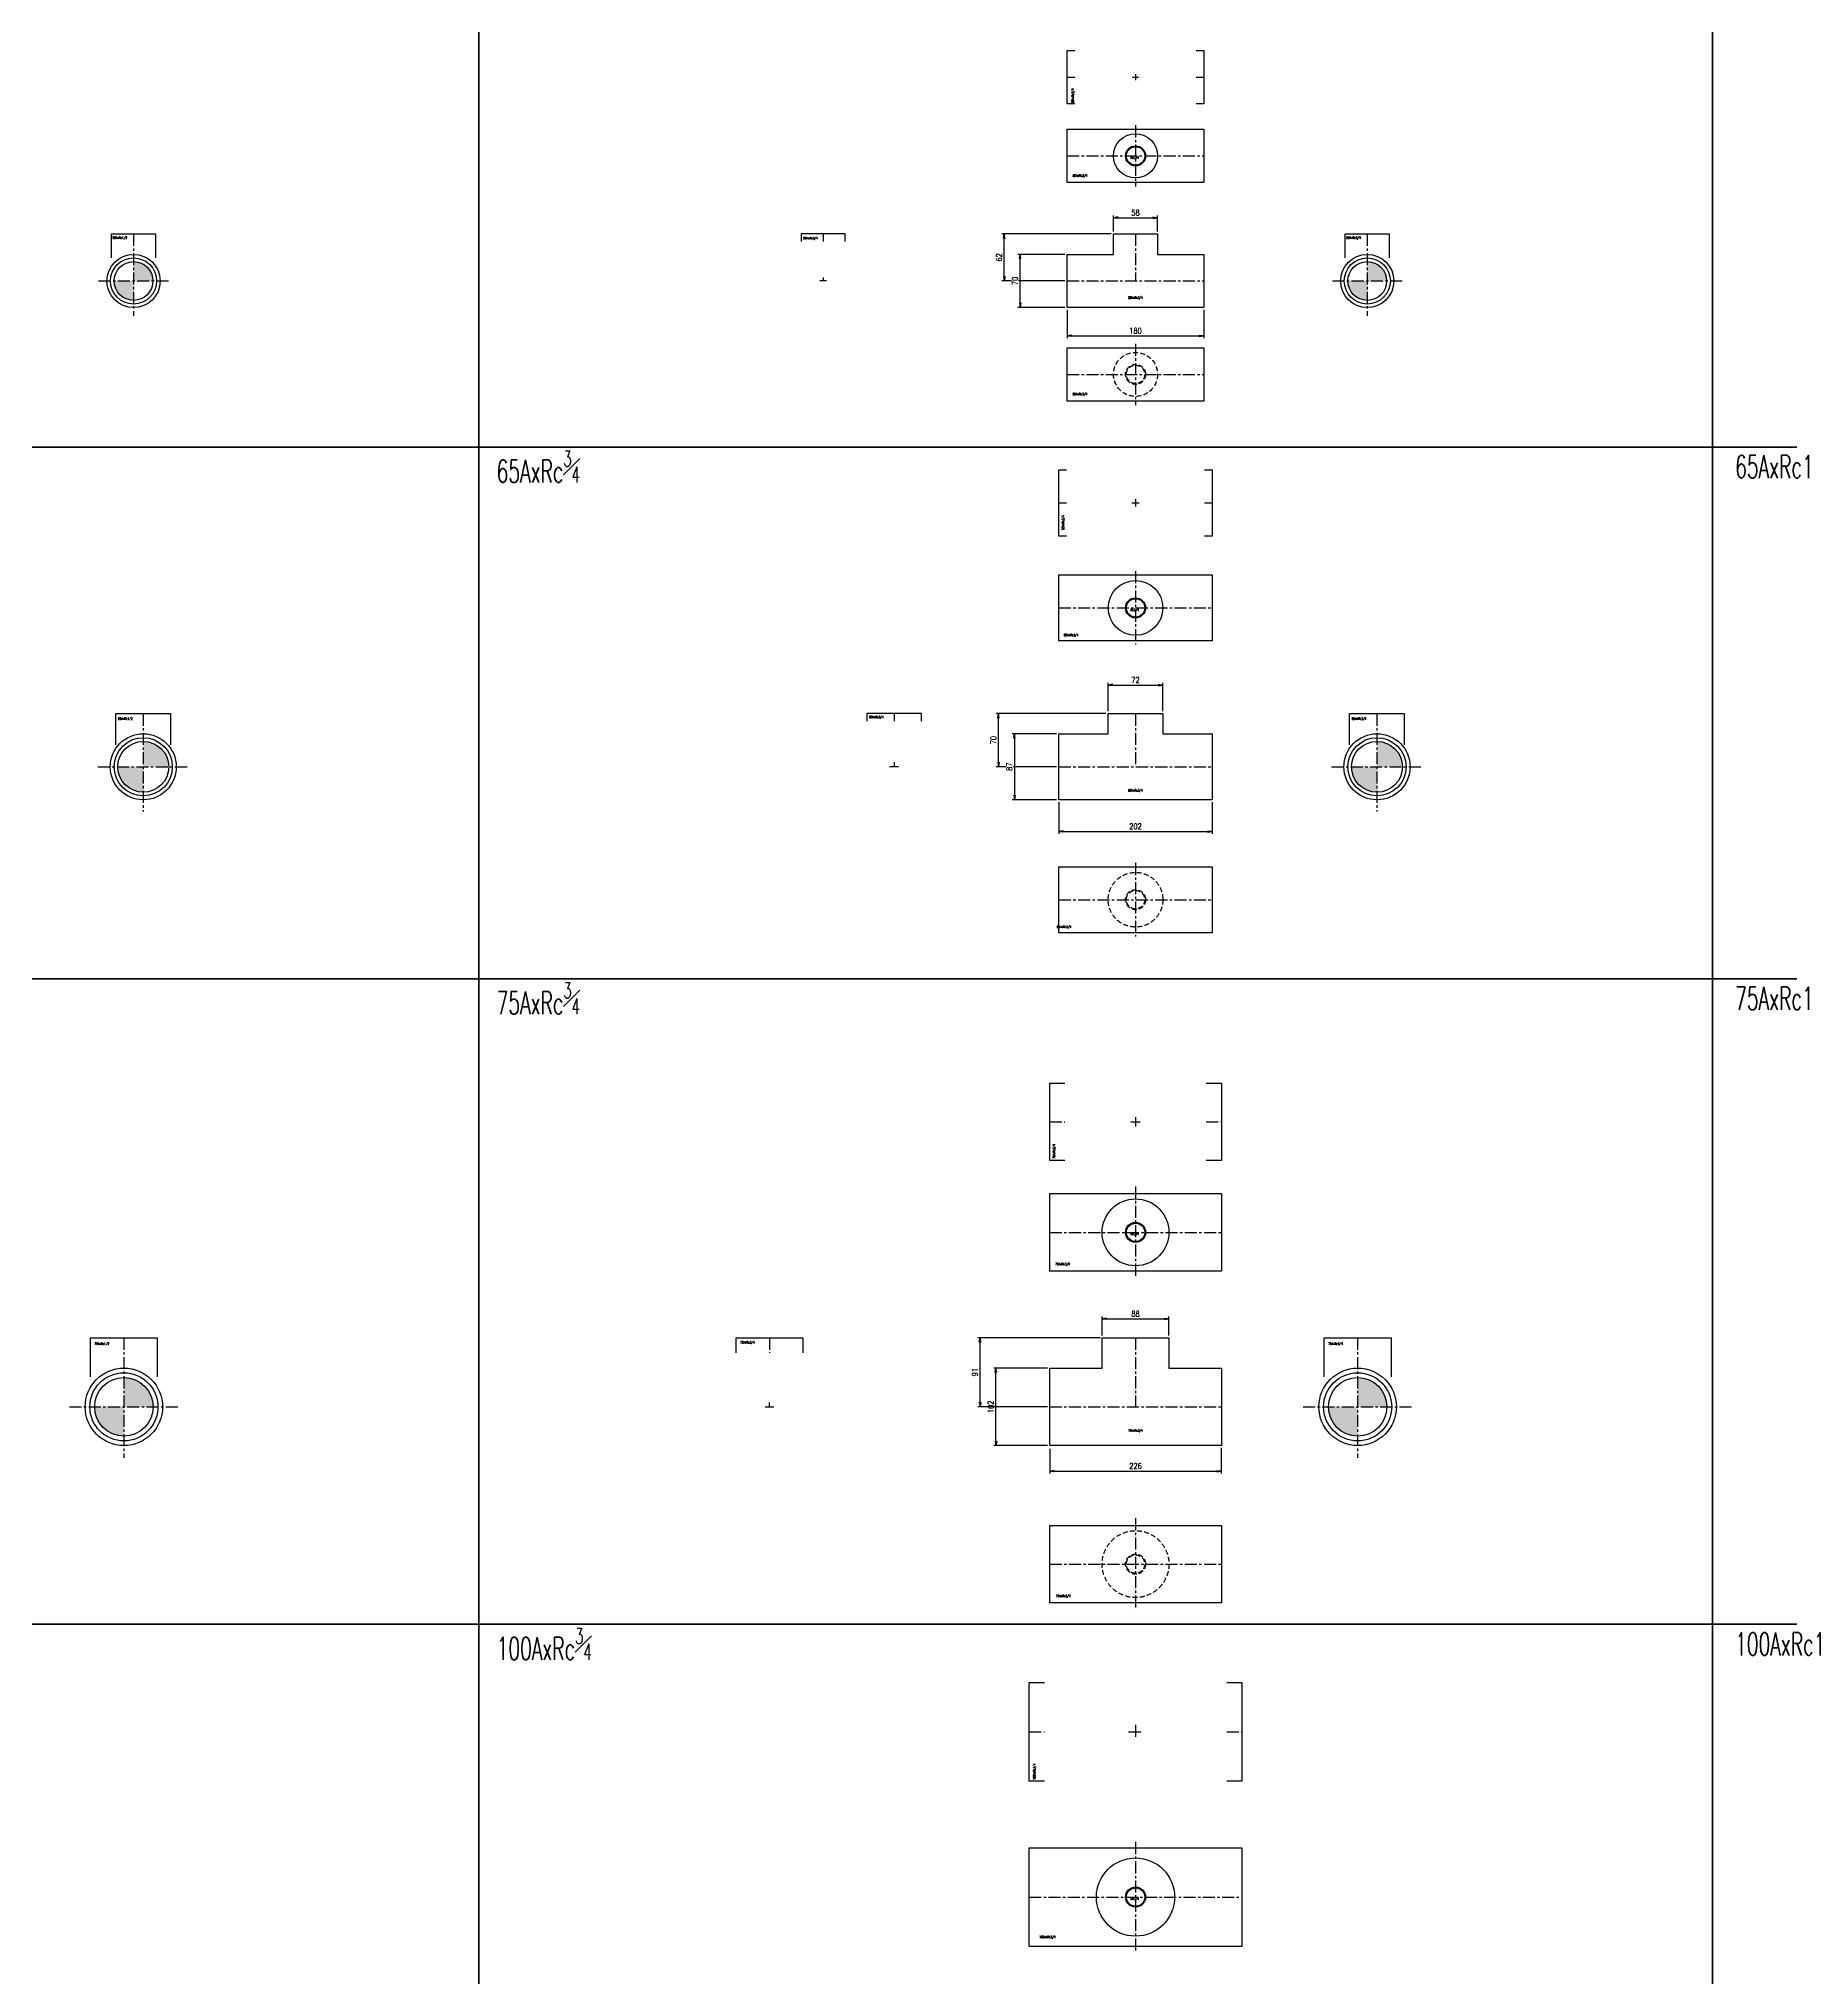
# Model space of a CAD drawing. Header units: millimetres. Extents: x 1711 to 90196, y -23291 to 8516.
# Drawn here: x 57777 to 60083, y -3067 to -515 of the extents above; entities that cross this region are included whole.
import ezdxf
from ezdxf.enums import TextEntityAlignment as Align

# ---------------------------------------------------------------- set-up
doc = ezdxf.new("R2010")
doc.units = ezdxf.units.MM
doc.header["$PDMODE"] = 35
doc.linetypes.add('CENTER', pattern=[50.8, 31.75, -6.35, 6.35, -6.35])
doc.linetypes.add('HIDDEN', pattern=[9.525, 6.35, -3.175])
doc.layers.add('line', color=153, linetype='Continuous', lineweight=50)
for name, color, linetype in [('寸法', 2, 'Continuous'), ('配管-CVP', 4, 'Continuous'), ('＃配管（PVC)', 21, 'Continuous')]:
    doc.layers.add(name, color=color, linetype=linetype)
doc.styles.add('kpk', font='romans.shx', dxfattribs={"width": 0.7, "bigfont": 'extfont2.shx'})
doc.styles.get("Standard").update_dxf_attribs({"font": 'romans.shx', "bigfont": 'extfont.shx'})
doc.dimstyles.new('KPK-3', dxfattribs={"dimscale": 3, "dimtxt": 2.5, "dimasz": 2, "dimexe": 1, "dimexo": 1, "dimgap": 1, "dimtad": 3, "dimdec": 1, "dimdsep": 46, "dimtxsty": 'kpk', "dimblk": 'OPEN', "dimcen": 2.5, "dimclrd": 2, "dimclre": 2, "dimclrt": 4, "dimadec": 1, "dimazin": 2, "dimtfac": 1, "dimtdec": 1, "dimtmove": 0, "dimatfit": 2, "dimldrblk": 'OPEN', "dimfxl": 0, "dimlwd": -1, "dimlwe": -1, "dimarcsym": 0})

# ---------------------------------------------------------------- blocks, each defined once
blk = doc.blocks.new('A$Cb0ec0105')
at = {"layer": 'line'}
for p, q in [((4873.1, -9662.3), (4873.1, -100)), ((6497.5, -100), (6497.5, -9662.3))]:
    blk.add_line(p, q, dxfattribs=at)
for points in [[(0, -2660), (2414, -2660), (3514, -2660), (4614, -2660), (5714, -2660), (6814, -2660), (7914, -2660), (7974, -2660), (9074, -2660), (10174, -2660), (11274, -2660), (12374, -2660), (13681.8, -2660)], [(0, -3360), (2414, -3360), (3514, -3360), (4614, -3360), (5714, -3360), (6814, -3360), (7914, -3360), (7974, -3360), (9074, -3360), (10174, -3360), (11274, -3360), (12374, -3360), (13681.8, -3360)], [(0, -4210), (2414, -4210), (3514, -4210), (4614, -4210), (5714, -4210), (6814, -4210), (7914, -4210), (7974, -4210), (9074, -4210), (10174, -4210), (11274, -4210), (12374, -4210), (13681.8, -4210)]]:
    blk.add_lwpolyline(points, dxfattribs=at)
at = {"layer": 'line', "char_height": 30, "attachment_point": 4}
for s, insert in [('{\\W0.6;65AxRc\\H0.7x;\\S3#4;}', (4896.7, -2685.9)), ('{\\W0.6;65AxRc1}', (6527.4, -2685.9)), ('{\\W0.6;75AxRc\\H0.7x;\\S3#4;}', (4896.7, -3385.9)), ('{\\W0.6;75AxRc1}', (6527.4, -3385.9)), ('{\\W0.6;100AxRc\\H0.7x;\\S3#4;}', (4896.7, -4235.9)), ('{\\W0.6;100AxRc1}', (6527.4, -4235.9))]:
    blk.add_mtext(s, dxfattribs=dict(at, insert=insert))
blk = doc.blocks.new('50AxRc1／2-ねじ付BT『Ｔ型』-側面')
at = {"layer": '＃配管（PVC)'}
h = blk.add_hatch(color=252, dxfattribs=at)
h.dxf.hatch_style = 1
h.paths.add_polyline_path([(0, 0), (25.5, 0, 0.414214), (0, 25.5)])
h.paths.add_polyline_path([(-25.5, 0, 0.414214), (0, -25.5), (0, 0)])
at = {"layer": '＃配管（PVC)', "color": 2, "linetype": 'CENTER', "ltscale": 0.5}
for p, q in [((0, 62), (0, -45.9)), ((-46, 0), (46, 0))]:
    blk.add_line(p, q, dxfattribs=at)
at = {"layer": '＃配管（PVC)', "color": 0, "linetype": 'ByBlock'}
blk.add_lwpolyline([(-29, 30.3), (-29, 62), (29, 62), (29, 30.3)], dxfattribs=at)
for radius in [35, 30.4, 25.5]:
    blk.add_circle((0, 0), radius, dxfattribs=at)
at = {"layer": 'Defpoints', "color": 6, "style": 'kpk', "width": 0.7}
blk.add_text('50AxRc1/2', height=3, dxfattribs=at).set_placement((-18, 58.4), align=Align.TOP_CENTER)
blk = doc.blocks.new('65AxRc1／2-ねじ付BT『Ｔ型』-側面')
at = {"layer": '＃配管（PVC)'}
h = blk.add_hatch(color=252, dxfattribs=at)
h.dxf.hatch_style = 1
h.paths.add_polyline_path([(0, 33.5), (0, 0), (33.5, 0, 0.414214)])
h.paths.add_polyline_path([(0, -33.5), (0, 0), (-33.5, 0, 0.414214)])
at = {"layer": '＃配管（PVC)', "color": 2, "linetype": 'CENTER', "ltscale": 0.5}
for p, q in [((0, 70), (0, -58.9)), ((-59.8, 0), (59.8, 0))]:
    blk.add_line(p, q, dxfattribs=at)
at = {"layer": '＃配管（PVC)', "color": 0, "linetype": 'ByBlock'}
blk.add_lwpolyline([(-36, 29.1), (-36, 70), (36, 70), (36, 29.1)], dxfattribs=at)
for radius in [43.5, 38.3, 33.5]:
    blk.add_circle((0, 0), radius, dxfattribs=at)
at = {"layer": 'Defpoints', "color": 6, "style": 'kpk', "width": 0.7}
blk.add_text('65AxRc1/2', height=3, dxfattribs=at).set_placement((-23.6, 64.9), align=Align.TOP_CENTER)
blk = doc.blocks.new('75AxRc1／2-ねじ付BT『Ｔ型』-側面')
at = {"layer": '＃配管（PVC)'}
h = blk.add_hatch(color=252, dxfattribs=at)
h.dxf.hatch_style = 1
h.paths.add_polyline_path([(0, 0), (38.5, 0, 0.414214), (0, 38.5)])
h.paths.add_polyline_path([(-38.5, 0, 0.414214), (0, -38.5), (0, 0)])
at = {"layer": '＃配管（PVC)', "color": 2, "linetype": 'CENTER', "ltscale": 0.5}
for p, q in [((0, 91), (0, -67.3)), ((-71.8, 0), (71.8, 0))]:
    blk.add_line(p, q, dxfattribs=at)
at = {"layer": '＃配管（PVC)', "color": 0, "linetype": 'ByBlock'}
blk.add_lwpolyline([(-44, 39.4), (-44, 91), (44, 91), (44, 39.4)], dxfattribs=at)
for radius in [51, 44.8, 38.5]:
    blk.add_circle((0, 0), radius, dxfattribs=at)
at = {"layer": 'Defpoints', "color": 6, "style": 'kpk', "width": 0.7}
blk.add_text('75AxRc1/2', height=3, dxfattribs=at).set_placement((-29, 84.6), align=Align.TOP_CENTER)
blk = doc.blocks.new('50AxRc3／4-ねじ付BT『Ｔ型』-正面')
at = {"layer": '＃配管（PVC)', "color": 2, "linetype": 'CENTER', "ltscale": 0.5}
for p, q in [((0, 62), (0, 0)), ((-90, 0), (90, 0))]:
    blk.add_line(p, q, dxfattribs=at)
at = {"layer": '＃配管（PVC)', "color": 0, "linetype": 'ByBlock'}
blk.add_lwpolyline([(-29, 35), (-29, 62), (29, 62), (29, 35), (90, 35), (90, -35), (-90, -35), (-90, 35)], close=True, dxfattribs=at)
at = {"layer": 'Defpoints', "color": 6, "style": 'kpk', "width": 0.7}
blk.add_text('50AxRc3/4', height=3, dxfattribs=at).set_placement((0, -20.3), align=Align.TOP_CENTER)
blk = doc.blocks.new('50AxRc3／4-ねじ付BT『Ｔ型』-上面')
at = {"layer": '＃配管（PVC)', "color": 2, "linetype": 'CENTER', "ltscale": 0.5}
blk.add_line((0, 40.3), (0, -40.3), dxfattribs=at)
at = {"layer": '＃配管（PVC)', "color": 0, "linetype": 'ByBlock'}
blk.add_lwpolyline([(90, 35), (90, -35), (-90, -35), (-90, 35)], close=True, dxfattribs=at)
at = {"layer": '＃配管（PVC)', "color": 2, "linetype": 'CENTER', "ltscale": 0.5}
blk.add_lwpolyline([(-90, 0), (90, 0)], dxfattribs=at)
at = {"layer": '＃配管（PVC)', "color": 0, "linetype": 'ByBlock'}
for radius in [29, 12.1]:
    blk.add_circle((0, 0), radius, dxfattribs=at)
at = {"layer": '＃配管（PVC)', "color": 42, "linetype": 'ByBlock', "ltscale": 0.5}
blk.add_circle((0, 0), 13.2, dxfattribs=at)
at = {"layer": 'Defpoints', "color": 6, "style": 'kpk', "width": 0.7}
for s, p in [('50AxRc3/4', (-73.1, -24.4)), ('Rc3/4 ', (0, -0.9))]:
    blk.add_text(s, height=3, dxfattribs=at).set_placement(p, align=Align.TOP_CENTER)
blk = doc.blocks.new('50AxRc3／4-ねじ付BT『Ｔ型』-下面')
at = {"layer": '＃配管（PVC)', "color": 2, "linetype": 'CENTER', "ltscale": 0.5}
blk.add_line((0, 40.3), (0, -40.3), dxfattribs=at)
at = {"layer": '＃配管（PVC)', "color": 0, "linetype": 'ByBlock'}
blk.add_lwpolyline([(90, 35), (90, -35), (-90, -35), (-90, 35)], close=True, dxfattribs=at)
at = {"layer": '＃配管（PVC)', "color": 2, "linetype": 'CENTER', "ltscale": 0.5}
blk.add_lwpolyline([(-90, 0), (90, 0)], dxfattribs=at)
at = {"layer": '＃配管（PVC)', "color": 252, "linetype": 'HIDDEN'}
for radius in [29, 12.1]:
    blk.add_circle((0, 0), radius, dxfattribs=at)
at = {"layer": '＃配管（PVC)', "color": 42, "linetype": 'HIDDEN'}
blk.add_circle((0, 0), 13.2, dxfattribs=at)
at = {"layer": 'Defpoints', "color": 6, "style": 'kpk', "width": 0.7}
blk.add_text('50AxRc3/4', height=3, dxfattribs=at).set_placement((-73.1, -24.4), align=Align.TOP_CENTER)
blk = doc.blocks.new('50AxRc3／4-ねじ付BT『Ｔ型』-側面')
at = {"layer": '＃配管（PVC)'}
h = blk.add_hatch(color=252, dxfattribs=at)
h.dxf.hatch_style = 1
h.paths.add_polyline_path([(0, 0), (25.5, 0, 0.414214), (0, 25.5)])
h.paths.add_polyline_path([(-25.5, 0, 0.414214), (0, -25.5), (0, 0)])
at = {"layer": '＃配管（PVC)', "color": 2, "linetype": 'CENTER', "ltscale": 0.5}
for p, q in [((0, 62), (0, -45.9)), ((-46, 0), (46, 0))]:
    blk.add_line(p, q, dxfattribs=at)
at = {"layer": '＃配管（PVC)', "color": 0, "linetype": 'ByBlock'}
blk.add_lwpolyline([(-29, 30.3), (-29, 62), (29, 62), (29, 30.3)], dxfattribs=at)
for radius in [35, 30.4, 25.5]:
    blk.add_circle((0, 0), radius, dxfattribs=at)
at = {"layer": 'Defpoints', "color": 6, "style": 'kpk', "width": 0.7}
blk.add_text('50AxRc3/4', height=3, dxfattribs=at).set_placement((-18, 58.4), align=Align.TOP_CENTER)
blk = doc.blocks.new('50AxRc3／4-ねじ付BT『Ｔ型』-半(上下)')
at = {"layer": '＃配管（PVC)', "color": 2, "linetype": 'CENTER', "ltscale": 0.5}
for p, q in [((-4, 0), (4, 0)), ((0, 4), (0, -4))]:
    blk.add_line(p, q, dxfattribs=at)
at = {"layer": '＃配管（PVC)', "color": 0, "linetype": 'ByBlock'}
for points in [[(-80, -35), (-90, -35), (-90, 35), (-80, 35)], [(80, 35), (90, 35), (90, -35), (80, -35)]]:
    blk.add_lwpolyline(points, dxfattribs=at)
at = {"layer": '＃配管（PVC)', "color": 2, "linetype": 'CENTER', "ltscale": 0.5}
for points in [[(80, 0), (90, 0)], [(-90, 0), (-80, 0)]]:
    blk.add_lwpolyline(points, dxfattribs=at)
at = {"layer": 'Defpoints', "color": 6, "style": 'kpk', "width": 0.7}
blk.add_text('50AxRc3/4', height=3, rotation=90, dxfattribs=at).set_placement((-84.1, -24.4), align=Align.TOP_CENTER)
blk = doc.blocks.new('50AxRc3／4-ねじ付BT『Ｔ型』-半(側面)')
at = {"layer": '＃配管（PVC)', "color": 2, "linetype": 'CENTER', "ltscale": 0.5}
for p, q in [((0, 62), (0, 52)), ((4.6, 0), (-4.6, 0)), ((0, 4.6), (0, 0))]:
    blk.add_line(p, q, dxfattribs=at)
at = {"layer": '＃配管（PVC)', "color": 0, "linetype": 'ByBlock'}
blk.add_lwpolyline([(29, 52), (29, 62), (-29, 62), (-29, 52)], dxfattribs=at)
at = {"layer": 'Defpoints', "color": 6, "style": 'kpk', "width": 0.7}
blk.add_text('50AxRc3/4', height=3, dxfattribs=at).set_placement((-16.6, 57.9), align=Align.TOP_CENTER)
blk = doc.blocks.new('65AxRc3／4-ねじ付BT『Ｔ型』-正面')
at = {"layer": '＃配管（PVC)', "color": 2, "linetype": 'CENTER', "ltscale": 0.5}
for p, q in [((0, 70), (0, 0)), ((-101, 0), (101, 0))]:
    blk.add_line(p, q, dxfattribs=at)
at = {"layer": '＃配管（PVC)', "color": 0, "linetype": 'ByBlock'}
blk.add_lwpolyline([(-101, 43.5), (-36, 43.5), (-36, 70), (36, 70), (36, 43.5), (101, 43.5), (101, -43.5), (-101, -43.5)], close=True, dxfattribs=at)
at = {"layer": 'Defpoints', "color": 6, "style": 'kpk', "width": 0.7}
blk.add_text('65AxRc3/4', height=3, dxfattribs=at).set_placement((0, -29.6), align=Align.TOP_CENTER)
blk = doc.blocks.new('65AxRc3／4-ねじ付BT『Ｔ型』-下面')
at = {"layer": '＃配管（PVC)', "color": 2, "linetype": 'CENTER', "ltscale": 0.5}
blk.add_line((0, 48.4), (0, -48.4), dxfattribs=at)
at = {"layer": '＃配管（PVC)', "color": 0, "linetype": 'ByBlock'}
blk.add_lwpolyline([(101, 43.5), (101, -43.5), (-101, -43.5), (-101, 43.5)], close=True, dxfattribs=at)
at = {"layer": '＃配管（PVC)', "color": 2, "linetype": 'CENTER', "ltscale": 0.5}
blk.add_lwpolyline([(-101, 0), (101, 0)], dxfattribs=at)
at = {"layer": '＃配管（PVC)', "color": 252, "linetype": 'HIDDEN'}
for radius in [36, 12.1]:
    blk.add_circle((0, 0), radius, dxfattribs=at)
at = {"layer": '＃配管（PVC)', "color": 42, "linetype": 'HIDDEN'}
blk.add_circle((0, 0), 13.2, dxfattribs=at)
at = {"layer": 'Defpoints', "color": 6, "style": 'kpk', "width": 0.7}
blk.add_text('65AxRc3/4', height=3, dxfattribs=at).set_placement((-94.1, -34.2), align=Align.TOP_CENTER)
blk = doc.blocks.new('65AxRc3／4-ねじ付BT『Ｔ型』-上面')
at = {"layer": '＃配管（PVC)', "color": 2, "linetype": 'CENTER', "ltscale": 0.5}
blk.add_line((0, 48.4), (0, -48.4), dxfattribs=at)
at = {"layer": '＃配管（PVC)', "color": 0, "linetype": 'ByBlock'}
blk.add_lwpolyline([(101, 43.5), (101, -43.5), (-101, -43.5), (-101, 43.5)], close=True, dxfattribs=at)
at = {"layer": '＃配管（PVC)', "color": 2, "linetype": 'CENTER', "ltscale": 0.5}
blk.add_lwpolyline([(-101, 0), (101, 0)], dxfattribs=at)
at = {"layer": '＃配管（PVC)', "color": 0, "linetype": 'ByBlock'}
for radius in [36, 12.1]:
    blk.add_circle((0, 0), radius, dxfattribs=at)
at = {"layer": '＃配管（PVC)', "color": 42, "linetype": 'ByBlock', "ltscale": 0.5}
blk.add_circle((0, 0), 13.2, dxfattribs=at)
at = {"layer": 'Defpoints', "color": 6, "style": 'kpk', "width": 0.7}
for s, p in [('Rc3/4 ', (0, -1.2)), ('65AxRc3/4', (-84.8, -34.2))]:
    blk.add_text(s, height=3, dxfattribs=at).set_placement(p, align=Align.TOP_CENTER)
blk = doc.blocks.new('65AxRc3／4-ねじ付BT『Ｔ型』-側面')
at = {"layer": '＃配管（PVC)'}
h = blk.add_hatch(color=252, dxfattribs=at)
h.dxf.hatch_style = 1
h.paths.add_polyline_path([(0, 33.5), (0, 0), (33.5, 0, 0.414214)])
h.paths.add_polyline_path([(0, -33.5), (0, 0), (-33.5, 0, 0.414214)])
at = {"layer": '＃配管（PVC)', "color": 2, "linetype": 'CENTER', "ltscale": 0.5}
for p, q in [((0, 70), (0, -58.9)), ((-59.8, 0), (59.8, 0))]:
    blk.add_line(p, q, dxfattribs=at)
at = {"layer": '＃配管（PVC)', "color": 0, "linetype": 'ByBlock'}
blk.add_lwpolyline([(-36, 29.1), (-36, 70), (36, 70), (36, 29.1)], dxfattribs=at)
for radius in [43.5, 38.3, 33.5]:
    blk.add_circle((0, 0), radius, dxfattribs=at)
at = {"layer": 'Defpoints', "color": 6, "style": 'kpk', "width": 0.7}
blk.add_text('65AxRc3/4', height=3, dxfattribs=at).set_placement((-23.6, 64.9), align=Align.TOP_CENTER)
blk = doc.blocks.new('65AxRc3／4-ねじ付BT『Ｔ型』-半(側面)')
at = {"layer": '＃配管（PVC)', "color": 2, "linetype": 'CENTER', "ltscale": 0.5}
for p, q in [((0, 70), (0, 60)), ((6, 0), (-6, 0)), ((0, 6), (0, 0))]:
    blk.add_line(p, q, dxfattribs=at)
at = {"layer": '＃配管（PVC)', "color": 0, "linetype": 'ByBlock'}
blk.add_lwpolyline([(36, 60), (36, 70), (-36, 70), (-36, 60)], dxfattribs=at)
at = {"layer": 'Defpoints', "color": 6, "style": 'kpk', "width": 0.7}
blk.add_text('65AxRc3/4', height=3, dxfattribs=at).set_placement((-23.2, 67), align=Align.TOP_CENTER)
blk = doc.blocks.new('65AxRc3／4-ねじ付BT『Ｔ型』-半(上下)')
at = {"layer": '＃配管（PVC)', "color": 2, "linetype": 'CENTER', "ltscale": 0.5}
for p, q in [((-4.8, 0), (4.8, 0)), ((0, 4.8), (0, -4.8))]:
    blk.add_line(p, q, dxfattribs=at)
at = {"layer": '＃配管（PVC)', "color": 0, "linetype": 'ByBlock'}
for points in [[(-91, -43.5), (-101, -43.5), (-101, 43.5), (-91, 43.5)], [(91, 43.5), (101, 43.5), (101, -43.5), (91, -43.5)]]:
    blk.add_lwpolyline(points, dxfattribs=at)
at = {"layer": '＃配管（PVC)', "color": 2, "linetype": 'CENTER', "ltscale": 0.5}
for points in [[(91, 0), (101, 0)], [(-101, 0), (-91, 0)]]:
    blk.add_lwpolyline(points, dxfattribs=at)
at = {"layer": 'Defpoints', "color": 6, "style": 'kpk', "width": 0.7}
blk.add_text('65AxRc3/4', height=3, rotation=90, dxfattribs=at).set_placement((-97, -25.7), align=Align.TOP_CENTER)
blk = doc.blocks.new('75AxRc3／4-ねじ付BT『Ｔ型』-下面')
at = {"layer": '＃配管（PVC)', "color": 2, "linetype": 'CENTER', "ltscale": 0.5}
blk.add_line((0, 60.4), (0, -60.4), dxfattribs=at)
at = {"layer": '＃配管（PVC)', "color": 0, "linetype": 'ByBlock'}
blk.add_lwpolyline([(113, 51), (113, -51), (-113, -51), (-113, 51)], close=True, dxfattribs=at)
at = {"layer": '＃配管（PVC)', "color": 2, "linetype": 'CENTER', "ltscale": 0.5}
blk.add_lwpolyline([(-113, 0), (113, 0)], dxfattribs=at)
at = {"layer": '＃配管（PVC)', "color": 252, "linetype": 'HIDDEN'}
for radius in [44, 12.1]:
    blk.add_circle((0, 0), radius, dxfattribs=at)
at = {"layer": '＃配管（PVC)', "color": 42, "linetype": 'HIDDEN'}
blk.add_circle((0, 0), 13.2, dxfattribs=at)
at = {"layer": 'Defpoints', "color": 6, "style": 'kpk', "width": 0.7}
blk.add_text('75AxRc3/4', height=3, dxfattribs=at).set_placement((-95, -40.3), align=Align.TOP_CENTER)
blk = doc.blocks.new('75AxRc3／4-ねじ付BT『Ｔ型』-上面')
at = {"layer": '＃配管（PVC)', "color": 2, "linetype": 'CENTER', "ltscale": 0.5}
blk.add_line((0, 60.4), (0, -60.4), dxfattribs=at)
at = {"layer": '＃配管（PVC)', "color": 0, "linetype": 'ByBlock'}
blk.add_lwpolyline([(113, 51), (113, -51), (-113, -51), (-113, 51)], close=True, dxfattribs=at)
at = {"layer": '＃配管（PVC)', "color": 2, "linetype": 'CENTER', "ltscale": 0.5}
blk.add_lwpolyline([(-113, 0), (113, 0)], dxfattribs=at)
at = {"layer": '＃配管（PVC)', "color": 0, "linetype": 'ByBlock'}
for radius in [44, 12.1]:
    blk.add_circle((0, 0), radius, dxfattribs=at)
at = {"layer": '＃配管（PVC)', "color": 42, "linetype": 'ByBlock', "ltscale": 0.5}
blk.add_circle((0, 0), 13.2, dxfattribs=at)
at = {"layer": 'Defpoints', "color": 6, "style": 'kpk', "width": 0.7}
for s, p in [('Rc3/4 ', (0, -0.6)), ('75AxRc3/4', (-95.9, -40.3))]:
    blk.add_text(s, height=3, dxfattribs=at).set_placement(p, align=Align.TOP_CENTER)
blk = doc.blocks.new('75AxRc3／4-ねじ付BT『Ｔ型』-正面')
at = {"layer": '＃配管（PVC)', "color": 2, "linetype": 'CENTER', "ltscale": 0.5}
for p, q in [((0, 91), (0, 0)), ((-113, 0), (113, 0))]:
    blk.add_line(p, q, dxfattribs=at)
at = {"layer": '＃配管（PVC)', "color": 0, "linetype": 'ByBlock'}
blk.add_lwpolyline([(-113, 51), (-44, 51), (-44, 91), (44, 91), (44, 51), (113, 51), (113, -51), (-113, -51)], close=True, dxfattribs=at)
at = {"layer": 'Defpoints', "color": 6, "style": 'kpk', "width": 0.7}
blk.add_text('75AxRc3/4', height=3, dxfattribs=at).set_placement((0, -29.6), align=Align.TOP_CENTER)
blk = doc.blocks.new('75AxRc3／4-ねじ付BT『Ｔ型』-側面')
at = {"layer": '＃配管（PVC)'}
h = blk.add_hatch(color=252, dxfattribs=at)
h.dxf.hatch_style = 1
h.paths.add_polyline_path([(0, 0), (38.5, 0, 0.414214), (0, 38.5)])
h.paths.add_polyline_path([(-38.5, 0, 0.414214), (0, -38.5), (0, 0)])
at = {"layer": '＃配管（PVC)', "color": 2, "linetype": 'CENTER', "ltscale": 0.5}
for p, q in [((0, 91), (0, -67.3)), ((-71.8, 0), (71.8, 0))]:
    blk.add_line(p, q, dxfattribs=at)
at = {"layer": '＃配管（PVC)', "color": 0, "linetype": 'ByBlock'}
blk.add_lwpolyline([(-44, 39.4), (-44, 91), (44, 91), (44, 39.4)], dxfattribs=at)
for radius in [51, 44.8, 38.5]:
    blk.add_circle((0, 0), radius, dxfattribs=at)
at = {"layer": 'Defpoints', "color": 6, "style": 'kpk', "width": 0.7}
blk.add_text('75AxRc3/4', height=3, dxfattribs=at).set_placement((-29, 84.6), align=Align.TOP_CENTER)
blk = doc.blocks.new('75AxRc3／4-ねじ付BT『Ｔ型』-半(側面)')
at = {"layer": '＃配管（PVC)', "color": 2, "linetype": 'CENTER', "ltscale": 0.5}
for p, q in [((0, 91), (0, 71)), ((-5.6, 0), (5.7, 0)), ((0, 0), (0, 5.7))]:
    blk.add_line(p, q, dxfattribs=at)
at = {"layer": '＃配管（PVC)', "color": 0, "linetype": 'ByBlock'}
blk.add_lwpolyline([(-44, 71), (-44, 91), (44, 91), (44, 71)], dxfattribs=at)
at = {"layer": 'Defpoints', "color": 6, "style": 'kpk', "width": 0.7}
blk.add_text('75AxRc3/4', height=3, dxfattribs=at).set_placement((-29, 86.4), align=Align.TOP_CENTER)
blk = doc.blocks.new('75AxRc3／4-ねじ付BT『Ｔ型』-半(上下)')
at = {"layer": '＃配管（PVC)', "color": 2, "linetype": 'CENTER', "ltscale": 0.5}
for p, q in [((-6, 0), (6, 0)), ((0, 6), (0, -6))]:
    blk.add_line(p, q, dxfattribs=at)
at = {"layer": '＃配管（PVC)', "color": 0, "linetype": 'ByBlock'}
for points in [[(-93, -51), (-113, -51), (-113, 51), (-93, 51)], [(93, 51), (113, 51), (113, -51), (93, -51)]]:
    blk.add_lwpolyline(points, dxfattribs=at)
at = {"layer": '＃配管（PVC)', "color": 2, "linetype": 'CENTER', "ltscale": 0.5}
for points in [[(93, 0), (113, 0)], [(-113, 0), (-93, 0)]]:
    blk.add_lwpolyline(points, dxfattribs=at)
at = {"layer": 'Defpoints', "color": 6, "style": 'kpk', "width": 0.7}
blk.add_text('75AxRc3/4', height=3, rotation=90, dxfattribs=at).set_placement((-108.9, -38.9), align=Align.TOP_CENTER)
blk = doc.blocks.new('100AxRc3／4-ねじ付BT『Ｔ型-上面')
at = {"layer": '＃配管（PVC)', "color": 2, "linetype": 'CENTER', "ltscale": 0.5}
blk.add_line((0, 72.5), (0, -72.5), dxfattribs=at)
at = {"layer": '＃配管（PVC)', "color": 0, "linetype": 'ByBlock'}
blk.add_lwpolyline([(140, 65), (140, -65), (-140, -65), (-140, 65)], close=True, dxfattribs=at)
at = {"layer": '＃配管（PVC)', "color": 2, "linetype": 'CENTER', "ltscale": 0.5}
blk.add_lwpolyline([(-140, 0), (140, 0)], dxfattribs=at)
at = {"layer": '＃配管（PVC)', "color": 0, "linetype": 'ByBlock'}
for radius in [51.5, 12.1]:
    blk.add_circle((0, 0), radius, dxfattribs=at)
at = {"layer": '＃配管（PVC)', "color": 42, "linetype": 'ByBlock', "ltscale": 0.5}
blk.add_circle((0, 0), 13.2, dxfattribs=at)
at = {"layer": 'Defpoints', "color": 6, "style": 'kpk', "width": 0.7}
for s, p in [('Rc3/4 ', (0, -0.7)), ('100AxRc3/4', (-115.9, -51))]:
    blk.add_text(s, height=3, dxfattribs=at).set_placement(p, align=Align.TOP_CENTER)
blk = doc.blocks.new('100AxRc3／4-ねじ付BT『Ｔ型-半(上下)')
at = {"layer": '＃配管（PVC)', "color": 2, "linetype": 'CENTER', "ltscale": 0.5}
for p, q in [((-9.1, 0), (9.1, 0)), ((0, 9.1), (0, -9.1))]:
    blk.add_line(p, q, dxfattribs=at)
at = {"layer": '＃配管（PVC)', "color": 0, "linetype": 'ByBlock'}
for points in [[(-120, -65), (-140, -65), (-140, 65), (-120, 65)], [(120, 65), (140, 65), (140, -65), (120, -65)]]:
    blk.add_lwpolyline(points, dxfattribs=at)
at = {"layer": '＃配管（PVC)', "color": 2, "linetype": 'CENTER', "ltscale": 0.5}
for points in [[(120, 0), (140, 0)], [(-140, 0), (-120, 0)]]:
    blk.add_lwpolyline(points, dxfattribs=at)
at = {"layer": 'Defpoints', "color": 6, "style": 'kpk', "width": 0.7}
blk.add_text('100AxRc3/4', height=3, rotation=90, dxfattribs=at).set_placement((-134.7, -52.6), align=Align.TOP_CENTER)
blk = doc.blocks.new('_Open')
at = {"color": 0, "linetype": 'ByBlock', "lineweight": -2}
for p, q in [((-1, 0.17), (0, 0)), ((-1, -0.17), (0, 0)), ((0, 0), (-1, 0))]:
    blk.add_line(p, q, dxfattribs=at)
blk = doc.blocks.new('*D2382')
at = {"layer": 'Defpoints', "color": 0, "transparency": 16777216}
for p in [(59048, -771.8), (59191.8, -771.8), (59130.8, -833.8)]:
    blk.add_point(p, dxfattribs=at)
at = {"layer": '寸法', "color": 2, "transparency": 16777216}
for p, q in [((59188.8, -771.8), (59045, -771.8)), ((59048, -827.8), (59048, -777.8)), ((59127.8, -833.8), (59045, -833.8))]:
    blk.add_line(p, q, dxfattribs=at)
at = {"layer": '寸法', "color": 2, "transparency": 16777216, "xscale": 6, "yscale": 6, "zscale": 6}
for p, rotation in [((59048, -771.8), 90), ((59048, -833.8), 270)]:
    blk.add_blockref('_Open', p, dxfattribs=dict(at, rotation=rotation))
at = {"layer": '寸法', "color": 4, "transparency": 16777216, "insert": (59041.2, -802.8), "char_height": 7.5, "attachment_point": 5, "rotation": 90, "style": 'kpk', "bg_fill": 3, "box_fill_scale": 1.1, "bg_fill_color": 256, "bg_fill_true_color": 13158600, "bg_fill_transparency": 0}
blk.add_mtext('62', dxfattribs=at)
blk = doc.blocks.new('*D2383')
at = {"layer": 'Defpoints', "color": 0, "transparency": 16777216}
for p in [(59130.8, -868.8), (59310.8, -868.8), (59310.8, -906.1)]:
    blk.add_point(p, dxfattribs=at)
at = {"layer": '寸法', "color": 2, "transparency": 16777216}
for p, q in [((59130.8, -871.8), (59130.8, -909.1)), ((59310.8, -871.8), (59310.8, -909.1)), ((59136.8, -906.1), (59304.8, -906.1))]:
    blk.add_line(p, q, dxfattribs=at)
at = {"layer": '寸法', "color": 2, "transparency": 16777216, "xscale": 6, "yscale": 6, "zscale": 6, "rotation": 180}
blk.add_blockref('_Open', (59130.8, -906.1), dxfattribs=at)
at = {"layer": '寸法', "color": 2, "transparency": 16777216, "xscale": 6, "yscale": 6, "zscale": 6}
blk.add_blockref('_Open', (59310.8, -906.1), dxfattribs=at)
at = {"layer": '寸法', "color": 4, "transparency": 16777216, "insert": (59220.8, -899.4), "char_height": 7.5, "attachment_point": 5, "style": 'kpk', "bg_fill": 3, "box_fill_scale": 1.1, "bg_fill_color": 256, "bg_fill_true_color": 13158600, "bg_fill_transparency": 0}
blk.add_mtext('180', dxfattribs=at)
blk = doc.blocks.new('*D2384')
at = {"layer": 'Defpoints', "color": 0, "transparency": 16777216}
for p in [(59040.5, -1403.4), (59184.8, -1403.4), (59119.8, -1473.4)]:
    blk.add_point(p, dxfattribs=at)
at = {"layer": '寸法', "color": 2, "transparency": 16777216}
for p, q in [((59181.8, -1403.4), (59037.5, -1403.4)), ((59040.5, -1467.4), (59040.5, -1409.4)), ((59116.8, -1473.4), (59037.5, -1473.4))]:
    blk.add_line(p, q, dxfattribs=at)
at = {"layer": '寸法', "color": 2, "transparency": 16777216, "xscale": 6, "yscale": 6, "zscale": 6}
for p, rotation in [((59040.5, -1403.4), 90), ((59040.5, -1473.4), 270)]:
    blk.add_blockref('_Open', p, dxfattribs=dict(at, rotation=rotation))
at = {"layer": '寸法', "color": 4, "transparency": 16777216, "insert": (59033.8, -1438.4), "char_height": 7.5, "attachment_point": 5, "rotation": 90, "style": 'kpk', "bg_fill": 3, "box_fill_scale": 1.1, "bg_fill_color": 256, "bg_fill_true_color": 13158600, "bg_fill_transparency": 0}
blk.add_mtext('70', dxfattribs=at)
blk = doc.blocks.new('*D2385')
at = {"layer": 'Defpoints', "color": 0, "transparency": 16777216}
for p in [(59119.8, -1516.9), (59321.8, -1516.9), (59321.8, -1558.6)]:
    blk.add_point(p, dxfattribs=at)
at = {"layer": '寸法', "color": 2, "transparency": 16777216}
for p, q in [((59119.8, -1519.9), (59119.8, -1561.6)), ((59321.8, -1519.9), (59321.8, -1561.6)), ((59125.8, -1558.6), (59315.8, -1558.6))]:
    blk.add_line(p, q, dxfattribs=at)
at = {"layer": '寸法', "color": 2, "transparency": 16777216, "xscale": 6, "yscale": 6, "zscale": 6, "rotation": 180}
blk.add_blockref('_Open', (59119.8, -1558.6), dxfattribs=at)
at = {"layer": '寸法', "color": 2, "transparency": 16777216, "xscale": 6, "yscale": 6, "zscale": 6}
blk.add_blockref('_Open', (59321.8, -1558.6), dxfattribs=at)
at = {"layer": '寸法', "color": 4, "transparency": 16777216, "insert": (59220.8, -1551.8), "char_height": 7.5, "attachment_point": 5, "style": 'kpk', "bg_fill": 3, "box_fill_scale": 1.1, "bg_fill_color": 256, "bg_fill_true_color": 13158600, "bg_fill_transparency": 0}
blk.add_mtext('202', dxfattribs=at)
blk = doc.blocks.new('*D2386')
at = {"layer": 'Defpoints', "color": 0, "transparency": 16777216}
for p in [(59119.8, -1429.9), (59061.5, -1516.9), (59119.8, -1516.9)]:
    blk.add_point(p, dxfattribs=at)
at = {"layer": '寸法', "color": 2, "transparency": 16777216}
for p, q in [((59116.8, -1429.9), (59058.5, -1429.9)), ((59061.5, -1435.9), (59061.5, -1510.9)), ((59116.8, -1516.9), (59058.5, -1516.9))]:
    blk.add_line(p, q, dxfattribs=at)
at = {"layer": '寸法', "color": 2, "transparency": 16777216, "xscale": 6, "yscale": 6, "zscale": 6}
for p, rotation in [((59061.5, -1429.9), 90), ((59061.5, -1516.9), 270)]:
    blk.add_blockref('_Open', p, dxfattribs=dict(at, rotation=rotation))
at = {"layer": '寸法', "color": 4, "transparency": 16777216, "insert": (59054.8, -1473.4), "char_height": 7.5, "attachment_point": 5, "rotation": 90, "style": 'kpk', "bg_fill": 3, "box_fill_scale": 1.1, "bg_fill_color": 256, "bg_fill_true_color": 13158600, "bg_fill_transparency": 0}
blk.add_mtext('87', dxfattribs=at)
blk = doc.blocks.new('*D2387')
at = {"layer": 'Defpoints', "color": 0, "transparency": 16777216}
for p in [(59256.8, -1365.8), (59184.8, -1403.4), (59256.8, -1403.4)]:
    blk.add_point(p, dxfattribs=at)
at = {"layer": '寸法', "color": 2, "transparency": 16777216}
for p, q in [((59184.8, -1400.4), (59184.8, -1362.8)), ((59190.8, -1365.8), (59250.8, -1365.8)), ((59256.8, -1400.4), (59256.8, -1362.8))]:
    blk.add_line(p, q, dxfattribs=at)
at = {"layer": '寸法', "color": 2, "transparency": 16777216, "xscale": 6, "yscale": 6, "zscale": 6, "rotation": 180}
blk.add_blockref('_Open', (59184.8, -1365.8), dxfattribs=at)
at = {"layer": '寸法', "color": 2, "transparency": 16777216, "xscale": 6, "yscale": 6, "zscale": 6}
blk.add_blockref('_Open', (59256.8, -1365.8), dxfattribs=at)
at = {"layer": '寸法', "color": 4, "transparency": 16777216, "insert": (59220.8, -1359.1), "char_height": 7.5, "attachment_point": 5, "style": 'kpk', "bg_fill": 3, "box_fill_scale": 1.1, "bg_fill_color": 256, "bg_fill_true_color": 13158600, "bg_fill_transparency": 0}
blk.add_mtext('72', dxfattribs=at)
blk = doc.blocks.new('*D2388')
at = {"layer": 'Defpoints', "color": 0, "transparency": 16777216}
for p in [(59249.8, -750.6), (59191.8, -771.8), (59249.8, -771.8)]:
    blk.add_point(p, dxfattribs=at)
at = {"layer": '寸法', "color": 2, "transparency": 16777216}
for p, q in [((59191.8, -768.8), (59191.8, -747.6)), ((59197.8, -750.6), (59243.8, -750.6)), ((59249.8, -768.8), (59249.8, -747.6))]:
    blk.add_line(p, q, dxfattribs=at)
at = {"layer": '寸法', "color": 2, "transparency": 16777216, "xscale": 6, "yscale": 6, "zscale": 6, "rotation": 180}
blk.add_blockref('_Open', (59191.8, -750.6), dxfattribs=at)
at = {"layer": '寸法', "color": 2, "transparency": 16777216, "xscale": 6, "yscale": 6, "zscale": 6}
blk.add_blockref('_Open', (59249.8, -750.6), dxfattribs=at)
at = {"layer": '寸法', "color": 4, "transparency": 16777216, "insert": (59220.8, -743.9), "char_height": 7.5, "attachment_point": 5, "style": 'kpk', "bg_fill": 3, "box_fill_scale": 1.1, "bg_fill_color": 256, "bg_fill_true_color": 13158600, "bg_fill_transparency": 0}
blk.add_mtext('58', dxfattribs=at)
blk = doc.blocks.new('*D2389')
at = {"layer": 'Defpoints', "color": 0, "transparency": 16777216}
for p in [(59069, -798.8), (59130.8, -798.8), (59130.8, -868.8)]:
    blk.add_point(p, dxfattribs=at)
at = {"layer": '寸法', "color": 2, "transparency": 16777216}
for p, q in [((59127.8, -798.8), (59066, -798.8)), ((59069, -862.8), (59069, -804.8)), ((59127.8, -868.8), (59066, -868.8))]:
    blk.add_line(p, q, dxfattribs=at)
at = {"layer": '寸法', "color": 2, "transparency": 16777216, "xscale": 6, "yscale": 6, "zscale": 6}
for p, rotation in [((59069, -798.8), 90), ((59069, -868.8), 270)]:
    blk.add_blockref('_Open', p, dxfattribs=dict(at, rotation=rotation))
at = {"layer": '寸法', "color": 4, "transparency": 16777216, "insert": (59062.2, -833.8), "char_height": 7.5, "attachment_point": 5, "rotation": 90, "style": 'kpk', "bg_fill": 3, "box_fill_scale": 1.1, "bg_fill_color": 256, "bg_fill_true_color": 13158600, "bg_fill_transparency": 0}
blk.add_mtext('70', dxfattribs=at)
blk = doc.blocks.new('*D2393')
at = {"layer": 'Defpoints', "color": 0, "transparency": 16777216}
for p in [(59264.8, -2200.3), (59176.8, -2225.1), (59264.8, -2225.1)]:
    blk.add_point(p, dxfattribs=at)
at = {"layer": '寸法', "color": 2, "transparency": 16777216}
for p, q in [((59176.8, -2222.1), (59176.8, -2197.3)), ((59182.8, -2200.3), (59258.8, -2200.3)), ((59264.8, -2222.1), (59264.8, -2197.3))]:
    blk.add_line(p, q, dxfattribs=at)
at = {"layer": '寸法', "color": 2, "transparency": 16777216, "xscale": 6, "yscale": 6, "zscale": 6, "rotation": 180}
blk.add_blockref('_Open', (59176.8, -2200.3), dxfattribs=at)
at = {"layer": '寸法', "color": 2, "transparency": 16777216, "xscale": 6, "yscale": 6, "zscale": 6}
blk.add_blockref('_Open', (59264.8, -2200.3), dxfattribs=at)
at = {"layer": '寸法', "color": 4, "transparency": 16777216, "insert": (59220.8, -2193.6), "char_height": 7.5, "attachment_point": 5, "style": 'kpk', "bg_fill": 3, "box_fill_scale": 1.1, "bg_fill_color": 256, "bg_fill_true_color": 13158600, "bg_fill_transparency": 0}
blk.add_mtext('88', dxfattribs=at)
blk = doc.blocks.new('*D2394')
at = {"layer": 'Defpoints', "color": 0, "transparency": 16777216}
for p in [(59037.1, -2265.1), (59107.8, -2265.1), (59107.8, -2367.1)]:
    blk.add_point(p, dxfattribs=at)
at = {"layer": '寸法', "color": 2, "transparency": 16777216}
for p, q in [((59104.8, -2265.1), (59034.1, -2265.1)), ((59037.1, -2361.1), (59037.1, -2271.1)), ((59104.8, -2367.1), (59034.1, -2367.1))]:
    blk.add_line(p, q, dxfattribs=at)
at = {"layer": '寸法', "color": 2, "transparency": 16777216, "xscale": 6, "yscale": 6, "zscale": 6}
for p, rotation in [((59037.1, -2265.1), 90), ((59037.1, -2367.1), 270)]:
    blk.add_blockref('_Open', p, dxfattribs=dict(at, rotation=rotation))
at = {"layer": '寸法', "color": 4, "transparency": 16777216, "insert": (59030.3, -2316.1), "char_height": 7.5, "attachment_point": 5, "rotation": 90, "style": 'kpk', "bg_fill": 3, "box_fill_scale": 1.1, "bg_fill_color": 256, "bg_fill_true_color": 13158600, "bg_fill_transparency": 0}
blk.add_mtext('102', dxfattribs=at)
blk = doc.blocks.new('*D2395')
at = {"layer": 'Defpoints', "color": 0, "transparency": 16777216}
for p in [(59016.1, -2225.1), (59177.8, -2225.1), (59107.8, -2316.1)]:
    blk.add_point(p, dxfattribs=at)
at = {"layer": '寸法', "color": 2, "transparency": 16777216}
for p, q in [((59174.8, -2225.1), (59013.1, -2225.1)), ((59016.1, -2310.1), (59016.1, -2231.1)), ((59104.8, -2316.1), (59013.1, -2316.1))]:
    blk.add_line(p, q, dxfattribs=at)
at = {"layer": '寸法', "color": 2, "transparency": 16777216, "xscale": 6, "yscale": 6, "zscale": 6}
for p, rotation in [((59016.1, -2225.1), 90), ((59016.1, -2316.1), 270)]:
    blk.add_blockref('_Open', p, dxfattribs=dict(at, rotation=rotation))
at = {"layer": '寸法', "color": 4, "transparency": 16777216, "insert": (59009.3, -2270.6), "char_height": 7.5, "attachment_point": 5, "rotation": 90, "style": 'kpk', "bg_fill": 3, "box_fill_scale": 1.1, "bg_fill_color": 256, "bg_fill_true_color": 13158600, "bg_fill_transparency": 0}
blk.add_mtext('91', dxfattribs=at)
blk = doc.blocks.new('*D2396')
at = {"layer": 'Defpoints', "color": 0, "transparency": 16777216}
for p in [(59107.8, -2368.6), (59333.8, -2367.1), (59333.8, -2400.8)]:
    blk.add_point(p, dxfattribs=at)
at = {"layer": '寸法', "color": 2, "transparency": 16777216}
for p, q in [((59107.8, -2371.6), (59107.8, -2403.8)), ((59333.8, -2370.1), (59333.8, -2403.8)), ((59113.8, -2400.8), (59327.8, -2400.8))]:
    blk.add_line(p, q, dxfattribs=at)
at = {"layer": '寸法', "color": 2, "transparency": 16777216, "xscale": 6, "yscale": 6, "zscale": 6, "rotation": 180}
blk.add_blockref('_Open', (59107.8, -2400.8), dxfattribs=at)
at = {"layer": '寸法', "color": 2, "transparency": 16777216, "xscale": 6, "yscale": 6, "zscale": 6}
blk.add_blockref('_Open', (59333.8, -2400.8), dxfattribs=at)
at = {"layer": '寸法', "color": 4, "transparency": 16777216, "insert": (59220.8, -2394), "char_height": 7.5, "attachment_point": 5, "style": 'kpk', "bg_fill": 3, "box_fill_scale": 1.1, "bg_fill_color": 256, "bg_fill_true_color": 13158600, "bg_fill_transparency": 0}
blk.add_mtext('226', dxfattribs=at)

msp = doc.modelspace()

# ---------------------------------------------------------------- block references
at = {"layer": 'line'}
msp.add_blockref('A$Cb0ec0105', (53482.959, 1607.5677), dxfattribs=at)
at = {"layer": '配管-CVP'}
for name, p in [('50AxRc3／4-ねじ付BT『Ｔ型』-半(上下)', (59220.8462, -565.5873)), ('50AxRc3／4-ねじ付BT『Ｔ型』-上面', (59220.8462, -669.1631)), ('50AxRc1／2-ねじ付BT『Ｔ型』-側面', (57901.6119, -833.8476)), ('50AxRc3／4-ねじ付BT『Ｔ型』-半(側面)', (58809.585, -833.8476)), ('50AxRc3／4-ねじ付BT『Ｔ型』-正面', (59220.8462, -833.8476)), ('50AxRc3／4-ねじ付BT『Ｔ型』-側面', (59525.98, -833.8476)), ('50AxRc3／4-ねじ付BT『Ｔ型』-下面', (59220.8462, -956.8532)), ('65AxRc3／4-ねじ付BT『Ｔ型』-半(上下)', (59220.8462, -1126.0913)), ('65AxRc3／4-ねじ付BT『Ｔ型』-上面', (59220.8462, -1264.2323)), ('65AxRc1／2-ねじ付BT『Ｔ型』-側面', (57914.3786, -1473.441)), ('65AxRc3／4-ねじ付BT『Ｔ型』-半(側面)', (58902.9458, -1473.441)), ('65AxRc3／4-ねじ付BT『Ｔ型』-正面', (59220.8462, -1473.441)), ('65AxRc3／4-ねじ付BT『Ｔ型』-側面', (59538.7466, -1473.441)), ('65AxRc3／4-ねじ付BT『Ｔ型』-下面', (59220.8462, -1648.4336)), ('75AxRc3／4-ねじ付BT『Ｔ型』-半(上下)', (59220.8462, -1940.8673)), ('75AxRc3／4-ねじ付BT『Ｔ型』-上面', (59220.8462, -2086.3906)), ('75AxRc1／2-ねじ付BT『Ｔ型』-側面', (57888.932, -2316.1223)), ('75AxRc3／4-ねじ付BT『Ｔ型』-半(側面)', (58738.9508, -2316.1223)), ('75AxRc3／4-ねじ付BT『Ｔ型』-正面', (59220.8462, -2316.1223)), ('75AxRc3／4-ねじ付BT『Ｔ型』-側面', (59513.3, -2316.1223)), ('75AxRc3／4-ねじ付BT『Ｔ型』-下面', (59220.8462, -2523.177)), ('100AxRc3／4-ねじ付BT『Ｔ型-半(上下)', (59220.8462, -2743.8791)), ('100AxRc3／4-ねじ付BT『Ｔ型-上面', (59220.8462, -2961.5197))]:
    msp.add_blockref(name, p, dxfattribs=at)

# ---------------------------------------------------------------- next in the draw order: dimensions: what is measured, and where the dimension line sits
at = {"layer": '寸法'}
for base, p1, p2, picture, middle in [((59047.9982, -771.8476), (59130.8462, -833.8476), (59191.8462, -771.8476), '*D2382', (59041.2482, -802.8476)), ((59040.5272, -1403.441), (59119.8462, -1473.441), (59184.8462, -1403.441), '*D2384', (59033.7772, -1438.441)), ((59037.0585, -2265.1223), (59107.8462, -2367.1223), (59107.8462, -2265.1223), '*D2394', (59030.3085, -2316.1223))]:
    dim = msp.add_linear_dim(base=base, p1=p1, p2=p2, angle=90, dimstyle='KPK-3', dxfattribs=at)
    dim.commit()
    dim.dimension.update_dxf_attribs({"geometry": picture, "text_midpoint": middle})
for base, p1, p2, picture, middle in [((59310.8462, -906.1215), (59130.8462, -868.8476), (59310.8462, -868.8476), '*D2383', (59220.8462, -899.3715)), ((59321.8462, -1558.581), (59119.8462, -1516.941), (59321.8462, -1516.941), '*D2385', (59220.8462, -1551.831)), ((59264.8462, -2200.3174), (59176.8462, -2225.1223), (59264.8462, -2225.1223), '*D2393', (59220.8462, -2193.5674))]:
    dim = msp.add_linear_dim(base=base, p1=p1, p2=p2, dimstyle='KPK-3', dxfattribs=at)
    dim.commit()
    dim.dimension.update_dxf_attribs({"geometry": picture, "text_midpoint": middle})

# ---------------------------------------------------------------- next in the draw order: dimensions: what is measured, and where the dimension line sits
for base, p1, p2, picture, middle in [((59249.8462, -750.6388), (59191.8462, -771.8476), (59249.8462, -771.8476), '*D2388', (59220.8462, -743.8888)), ((59256.8462, -1365.8402), (59184.8462, -1403.441), (59256.8462, -1403.441), '*D2387', (59220.8462, -1359.0902)), ((59333.8462, -2400.7794), (59107.8462, -2368.6223), (59333.8462, -2367.1223), '*D2396', (59220.8462, -2394.0294))]:
    dim = msp.add_linear_dim(base=base, p1=p1, p2=p2, dimstyle='KPK-3', dxfattribs=at)
    dim.commit()
    dim.dimension.update_dxf_attribs({"geometry": picture, "text_midpoint": middle})
for base, p1, p2, picture, middle in [((59068.9982, -798.8476), (59130.8462, -868.8476), (59130.8462, -798.8476), '*D2389', (59062.2482, -833.8476)), ((59061.5272, -1516.941), (59119.8462, -1429.941), (59119.8462, -1516.941), '*D2386', (59054.7772, -1473.441)), ((59016.0585, -2225.1223), (59107.8462, -2316.1223), (59177.8462, -2225.1223), '*D2395', (59009.3085, -2270.6223))]:
    dim = msp.add_linear_dim(base=base, p1=p1, p2=p2, angle=90, dimstyle='KPK-3', dxfattribs=at)
    dim.commit()
    dim.dimension.update_dxf_attribs({"geometry": picture, "text_midpoint": middle})

doc.saveas('drawing.dxf')
